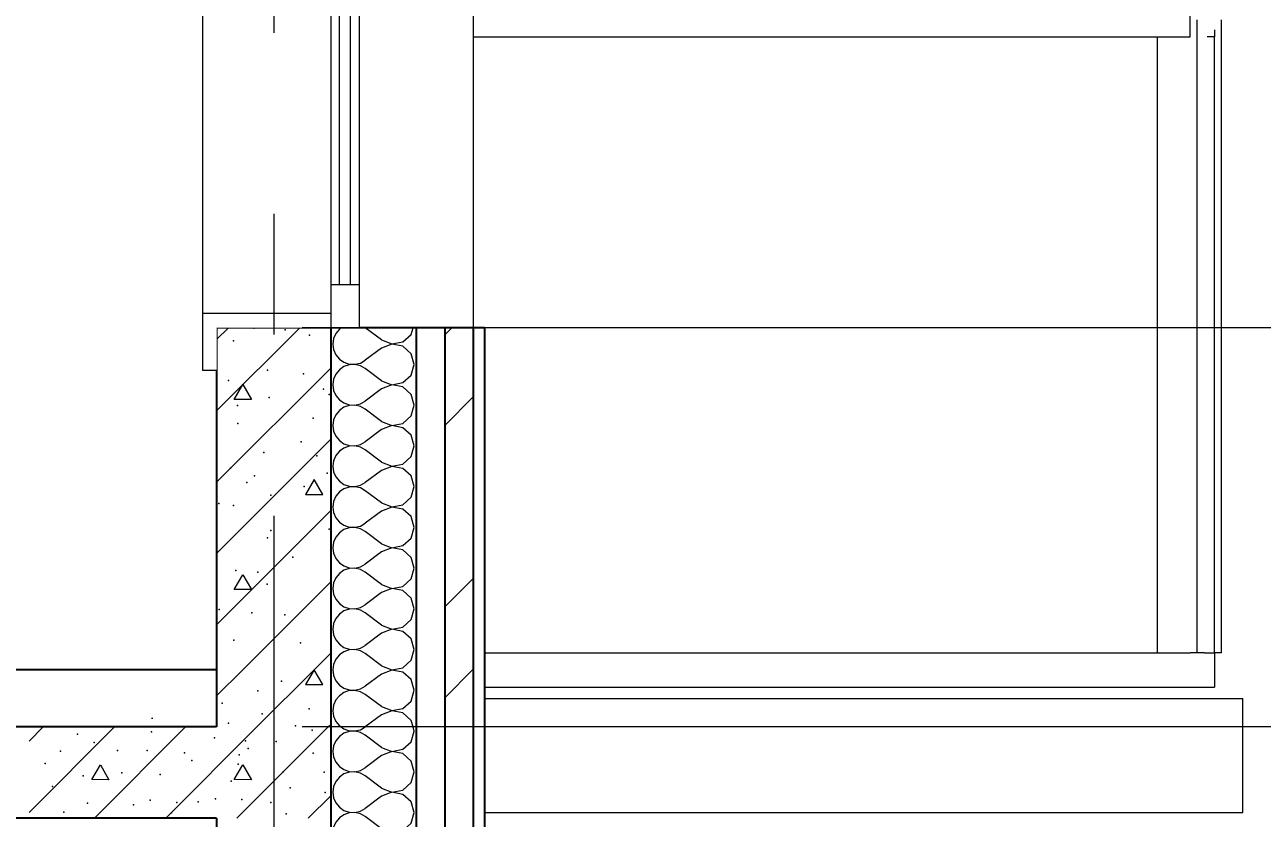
# Model space of a CAD drawing. Header units: millimetres. Extents: x 18162 to 7085488, y 72188 to 247925.
# Drawn here: x 4273676 to 4275847, y 125493 to 126884 of the extents above; entities that cross this region are included whole.
import ezdxf
from ezdxf.enums import TextEntityAlignment as Align

# ---------------------------------------------------------------- set-up
doc = ezdxf.new("R2010")
doc.units = ezdxf.units.MM
doc.header["$MEASUREMENT"] = 0
doc.linetypes.add('Double Dashed', pattern=[1093.611073, 529.166651, -211.666656, 141.111112, -211.666656])
doc.linetypes.add('Wipeout_Contour', pattern=[1000, 0, -1000])
for name, color, linetype in [('Archicad Windows', 7, 'Continuous'), ('Finish - Wall', 7, 'Continuous'), ('Structural - Bearing', 7, 'Continuous'), ('Structural - Grid', 7, 'Continuous')]:
    doc.layers.add(name, color=color, linetype=linetype)
doc.styles.add('GENERATED_STYLE_3', font='', dxfattribs={"width": 0.8})
doc.styles.get('GENERATED_STYLE_3').set_extended_font_data('ISOCPEUR MON')
doc.dimstyles.new('GENERATED_STYLE__12', dxfattribs={"dimtxt": 330.000007, "dimasz": 171, "dimexe": 0.18, "dimexo": 150, "dimgap": 0, "dimtad": 1, "dimdec": 0, "dimzin": 0, "dimdsep": 46, "dimtxsty": 'GENERATED_STYLE_3', "dimblk": 'ARROWHEAD_2', "dimblk1": 'ARROWHEAD_2', "dimblk2": 'ARROWHEAD_2', "dimcen": 0.09, "dimclrd": 13, "dimclre": 13, "dimclrt": 13, "dimadec": 0, "dimazin": 0, "dimtfac": 1, "dimtdec": 4, "dimtmove": 0, "dimatfit": 3, "dimfxl": 1, "dimtolj": 1, "dimtzin": 0, "dimarcsym": 0})
pattern_1 = [(45, (4294986.58, 104752.7), (-238.6485, 238.6485), []), (45, (4294907.03, 104832.26), (-238.6485, 238.6485), [])]

# ---------------------------------------------------------------- blocks, each defined once
blk = doc.blocks.new('*X1309', base_point=(4294986.6, 104752.7))
at = {"layer": 'Structural - Bearing', "color": 7, "linetype": 'Continuous', "lineweight": 9}
for p, q in [((4274228.3, 125636.2), (4274222, 125628.6)), ((4274236.4, 125641.8), (4274228.3, 125636.2)), ((4274231.5, 125652.7), (4274236.4, 125649.3)), ((4274236.4, 125649.3), (4274245.7, 125646.2)), ((4274245.7, 125644.9), (4274236.4, 125641.8)), ((4274245.7, 125646.2), (4274255.6, 125645.7)), ((4274255.6, 125645.4), (4274245.7, 125644.9)), ((4274255.6, 125645.7), (4274265.2, 125647.9)), ((4274265.2, 125643.2), (4274255.6, 125645.4)), ((4274265.2, 125647.9), (4274273.8, 125652.7)), ((4274273.8, 125638.4), (4274265.2, 125643.2)), ((4274302.4, 125617), (4274273.8, 125638.4)), ((4274354.2, 125626.8), (4274359.5, 125645.6)), ((4274359.5, 125645.6), (4274357.5, 125652.7)), ((4274218, 125619.6), (4274216.7, 125609.8)), ((4274222, 125628.6), (4274218, 125619.6)), ((4274302.4, 125617), (4274320.6, 125610)), ((4274320.6, 125610), (4274339.8, 125613.6)), ((4274339.8, 125613.6), (4274354.2, 125626.8)), ((4274216.7, 125609.8), (4274218, 125600.1)), ((4274218, 125600.1), (4274222, 125591.1)), ((4274222, 125591.1), (4274228.3, 125583.5)), ((4274302.4, 125602.7), (4274273.8, 125581.3)), ((4274320.6, 125609.7), (4274302.4, 125602.7)), ((4274339.8, 125606.1), (4274320.6, 125609.7)), ((4274354.2, 125592.9), (4274339.8, 125606.1)), ((4274359.5, 125574.1), (4274354.2, 125592.9)), ((4274228.3, 125583.5), (4274236.4, 125577.9)), ((4274236.4, 125570.4), (4274228.3, 125564.8)), ((4274236.4, 125577.9), (4274245.7, 125574.8)), ((4274245.7, 125573.5), (4274236.4, 125570.4)), ((4274245.7, 125574.8), (4274255.6, 125574.3)), ((4274255.6, 125574), (4274245.7, 125573.5)), ((4274255.6, 125574.3), (4274265.2, 125576.5)), ((4274265.2, 125571.8), (4274255.6, 125574)), ((4274265.2, 125576.5), (4274273.8, 125581.3)), ((4274273.8, 125567), (4274265.2, 125571.8)), ((4274302.4, 125545.6), (4274273.8, 125567)), ((4274354.2, 125555.4), (4274359.5, 125574.1)), ((4274218, 125548.2), (4274216.7, 125538.4)), ((4274222, 125557.2), (4274218, 125548.2)), ((4274228.3, 125564.8), (4274222, 125557.2)), ((4274302.4, 125545.6), (4274320.6, 125538.6)), ((4274339.8, 125542.2), (4274354.2, 125555.4)), ((4274216.7, 125538.4), (4274218, 125528.7)), ((4274218, 125528.7), (4274222, 125519.6)), ((4274302.4, 125531.3), (4274273.8, 125509.8)), ((4274320.6, 125538.3), (4274302.4, 125531.3)), ((4274320.6, 125538.6), (4274339.8, 125542.2)), ((4274339.8, 125534.6), (4274320.6, 125538.3)), ((4274354.2, 125521.5), (4274339.8, 125534.6)), ((4274222, 125519.6), (4274228.3, 125512.1)), ((4274228.3, 125512.1), (4274236.4, 125506.5)), ((4274236.4, 125506.5), (4274245.7, 125503.3)), ((4274245.7, 125502.1), (4274236.4, 125498.9)), ((4274245.7, 125503.3), (4274255.6, 125502.8)), ((4274255.6, 125502.6), (4274245.7, 125502.1)), ((4274255.6, 125502.8), (4274265.2, 125505.1)), ((4274265.2, 125500.3), (4274255.6, 125502.6)), ((4274265.2, 125505.1), (4274273.8, 125509.8)), ((4274359.5, 125502.7), (4274354.2, 125521.5)), ((4274354.2, 125483.9), (4274359.5, 125502.7)), ((4274222, 125485.8), (4274218, 125476.8)), ((4274228.3, 125493.4), (4274222, 125485.8)), ((4274236.4, 125498.9), (4274228.3, 125493.4)), ((4274273.8, 125495.6), (4274265.2, 125500.3)), ((4274302.4, 125474.1), (4274273.8, 125495.6)), ((4274339.8, 125470.8), (4274354.2, 125483.9)), ((4274218, 125476.8), (4274216.7, 125467)), ((4274216.7, 125467), (4274218, 125457.2)), ((4274302.4, 125459.8), (4274273.8, 125438.4)), ((4274302.4, 125474.1), (4274320.6, 125467.1)), ((4274320.6, 125466.8), (4274302.4, 125459.8)), ((4274320.6, 125467.1), (4274339.8, 125470.8)), ((4274339.8, 125463.2), (4274320.6, 125466.8)), ((4274354.2, 125450.1), (4274339.8, 125463.2)), ((4274218, 125457.2), (4274222, 125448.2)), ((4274222, 125448.2), (4274228.3, 125440.6)), ((4274228.3, 125440.6), (4274236.4, 125435)), ((4274265.2, 125433.7), (4274273.8, 125438.4)), ((4274359.5, 125431.3), (4274354.2, 125450.1)), ((4274228.3, 125421.9), (4274222, 125414.3)), ((4274236.4, 125427.5), (4274228.3, 125421.9)), ((4274236.4, 125435), (4274245.7, 125431.9)), ((4274245.7, 125430.7), (4274236.4, 125427.5)), ((4274245.7, 125431.9), (4274255.6, 125431.4)), ((4274255.6, 125431.1), (4274245.7, 125430.7)), ((4274255.6, 125431.4), (4274265.2, 125433.7)), ((4274265.2, 125428.9), (4274255.6, 125431.1)), ((4274273.8, 125424.1), (4274265.2, 125428.9)), ((4274302.4, 125402.7), (4274273.8, 125424.1)), ((4274354.2, 125412.5), (4274359.5, 125431.3)), ((4274218, 125405.3), (4274216.7, 125395.6)), ((4274216.7, 125395.6), (4274218, 125385.8)), ((4274222, 125414.3), (4274218, 125405.3)), ((4274302.4, 125402.7), (4274320.6, 125395.7)), ((4274320.6, 125395.4), (4274302.4, 125388.4)), ((4274320.6, 125395.7), (4274339.8, 125399.3)), ((4274339.8, 125391.8), (4274320.6, 125395.4)), ((4274339.8, 125399.3), (4274354.2, 125412.5)), ((4274218, 125385.8), (4274222, 125376.8)), ((4274222, 125376.8), (4274228.3, 125369.2)), ((4274302.4, 125388.4), (4274273.8, 125367)), ((4274354.2, 125378.6), (4274339.8, 125391.8)), ((4274359.5, 125359.8), (4274354.2, 125378.6)), ((4274228.3, 125350.5), (4274222, 125342.9)), ((4274228.3, 125369.2), (4274236.4, 125363.6)), ((4274236.4, 125356.1), (4274228.3, 125350.5)), ((4274236.4, 125363.6), (4274245.7, 125360.5)), ((4274245.7, 125359.2), (4274236.4, 125356.1)), ((4274245.7, 125360.5), (4274255.6, 125360)), ((4274255.6, 125359.7), (4274245.7, 125359.2)), ((4274255.6, 125360), (4274265.2, 125362.2)), ((4274265.2, 125357.5), (4274255.6, 125359.7)), ((4274265.2, 125362.2), (4274273.8, 125367)), ((4274273.8, 125352.7), (4274265.2, 125357.5)), ((4274302.4, 125331.3), (4274273.8, 125352.7)), ((4274354.2, 125341.1), (4274359.5, 125359.8)), ((4274218, 125333.9), (4274216.7, 125324.1)), ((4274222, 125342.9), (4274218, 125333.9)), ((4274302.4, 125331.3), (4274320.6, 125324.3)), ((4274339.8, 125327.9), (4274354.2, 125341.1)), ((4274216.7, 125324.1), (4274218, 125314.4)), ((4274218, 125314.4), (4274222, 125305.4)), ((4274302.4, 125317), (4274273.8, 125295.6)), ((4274320.6, 125324), (4274302.4, 125317)), ((4274320.6, 125324.3), (4274339.8, 125327.9)), ((4274339.8, 125320.4), (4274320.6, 125324)), ((4274354.2, 125307.2), (4274339.8, 125320.4)), ((4274359.5, 125288.4), (4274354.2, 125307.2)), ((4274222, 125305.4), (4274228.3, 125297.8)), ((4274228.3, 125297.8), (4274236.4, 125292.2)), ((4274236.4, 125284.6), (4274228.3, 125279.1)), ((4274236.4, 125292.2), (4274245.7, 125289)), ((4274245.7, 125287.8), (4274236.4, 125284.6)), ((4274245.7, 125289), (4274255.6, 125288.6)), ((4274255.6, 125288.3), (4274245.7, 125287.8)), ((4274255.6, 125288.6), (4274265.2, 125290.8)), ((4274265.2, 125286), (4274255.6, 125288.3)), ((4274265.2, 125290.8), (4274273.8, 125295.6)), ((4274273.8, 125281.3), (4274265.2, 125286)), ((4274354.2, 125269.6), (4274359.5, 125288.4)), ((4274222, 125271.5), (4274218, 125262.5)), ((4274228.3, 125279.1), (4274222, 125271.5)), ((4274302.4, 125259.8), (4274273.8, 125281.3)), ((4274339.8, 125256.5), (4274354.2, 125269.6)), ((4274218, 125262.5), (4274216.7, 125252.7)), ((4274216.7, 125252.7), (4274218, 125242.9)), ((4274218, 125242.9), (4274222, 125233.9)), ((4274302.4, 125245.6), (4274273.8, 125224.1)), ((4274302.4, 125259.8), (4274320.6, 125252.8)), ((4274320.6, 125252.6), (4274302.4, 125245.6)), ((4274320.6, 125252.8), (4274339.8, 125256.5)), ((4274339.8, 125248.9), (4274320.6, 125252.6)), ((4274354.2, 125235.8), (4274339.8, 125248.9)), ((4274222, 125233.9), (4274228.3, 125226.3)), ((4274228.3, 125226.3), (4274236.4, 125220.8)), ((4274236.4, 125220.8), (4274245.7, 125217.6)), ((4274265.2, 125219.4), (4274273.8, 125224.1)), ((4274359.5, 125217), (4274354.2, 125235.8)), ((4274222, 125200.1), (4274218, 125191)), ((4274228.3, 125207.6), (4274222, 125200.1)), ((4274236.4, 125213.2), (4274228.3, 125207.6)), ((4274245.7, 125216.4), (4274236.4, 125213.2)), ((4274245.7, 125217.6), (4274255.6, 125217.1)), ((4274255.6, 125216.8), (4274245.7, 125216.4)), ((4274255.6, 125217.1), (4274265.2, 125219.4)), ((4274265.2, 125214.6), (4274255.6, 125216.8)), ((4274273.8, 125209.8), (4274265.2, 125214.6)), ((4274302.4, 125188.4), (4274273.8, 125209.8)), ((4274339.8, 125185), (4274354.2, 125198.2)), ((4274354.2, 125198.2), (4274359.5, 125217)), ((4274218, 125191), (4274216.7, 125181.3)), ((4274216.7, 125181.3), (4274218, 125171.5)), ((4274302.4, 125188.4), (4274320.6, 125181.4)), ((4274320.6, 125181.1), (4274302.4, 125174.1)), ((4274320.6, 125181.4), (4274339.8, 125185)), ((4274339.8, 125177.5), (4274320.6, 125181.1)), ((4274354.2, 125164.3), (4274339.8, 125177.5)), ((4274218, 125171.5), (4274222, 125162.5)), ((4274222, 125162.5), (4274228.3, 125154.9)), ((4274228.3, 125154.9), (4274236.4, 125149.3)), ((4274302.4, 125174.1), (4274273.8, 125152.7)), ((4274359.5, 125145.6), (4274354.2, 125164.3)), ((4274228.3, 125136.2), (4274222, 125128.6)), ((4274236.4, 125141.8), (4274228.3, 125136.2)), ((4274236.4, 125149.3), (4274245.7, 125146.2)), ((4274245.7, 125144.9), (4274236.4, 125141.8)), ((4274245.7, 125146.2), (4274255.6, 125145.7)), ((4274255.6, 125145.4), (4274245.7, 125144.9)), ((4274255.6, 125145.7), (4274265.2, 125147.9)), ((4274265.2, 125143.2), (4274255.6, 125145.4)), ((4274265.2, 125147.9), (4274273.8, 125152.7)), ((4274273.8, 125138.4), (4274265.2, 125143.2)), ((4274302.4, 125117), (4274273.8, 125138.4)), ((4274354.2, 125126.8), (4274359.5, 125145.6)), ((4274218, 125119.6), (4274216.7, 125109.8)), ((4274222, 125128.6), (4274218, 125119.6)), ((4274302.4, 125117), (4274320.6, 125110)), ((4274320.6, 125110), (4274339.8, 125113.6)), ((4274339.8, 125113.6), (4274354.2, 125126.8)), ((4274216.7, 125109.8), (4274218, 125100.1)), ((4274218, 125100.1), (4274222, 125091.1)), ((4274222, 125091.1), (4274228.3, 125083.5)), ((4274302.4, 125102.7), (4274273.8, 125081.3)), ((4274320.6, 125109.7), (4274302.4, 125102.7)), ((4274339.8, 125106.1), (4274320.6, 125109.7)), ((4274354.2, 125092.9), (4274339.8, 125106.1)), ((4274359.5, 125074.1), (4274354.2, 125092.9)), ((4274228.3, 125083.5), (4274236.4, 125077.9)), ((4274236.4, 125070.4), (4274228.3, 125064.8)), ((4274236.4, 125077.9), (4274245.7, 125074.8)), ((4274245.7, 125073.5), (4274236.4, 125070.4)), ((4274245.7, 125074.8), (4274255.6, 125074.3)), ((4274255.6, 125074), (4274245.7, 125073.5)), ((4274255.6, 125074.3), (4274265.2, 125076.5)), ((4274265.2, 125071.8), (4274255.6, 125074)), ((4274265.2, 125076.5), (4274273.8, 125081.3)), ((4274273.8, 125067), (4274265.2, 125071.8)), ((4274354.2, 125055.4), (4274359.5, 125074.1)), ((4274222, 125057.2), (4274220, 125052.7)), ((4274228.3, 125064.8), (4274222, 125057.2)), ((4274292.9, 125052.7), (4274273.8, 125067)), ((4274351.3, 125052.7), (4274354.2, 125055.4))]:
    blk.add_line(p, q, dxfattribs=at)
blk = doc.blocks.new('*X1323', base_point=(4294986.6, 104752.7))
at = {"layer": 'Structural - Bearing', "color": 7, "linetype": 'Continuous', "lineweight": 9}
for p, q in [((4274228.3, 126350.5), (4274222, 126342.9)), ((4274231.5, 126352.7), (4274228.3, 126350.5)), ((4274302.4, 126331.3), (4274273.8, 126352.7)), ((4274354.2, 126341.1), (4274357.5, 126352.7)), ((4274218, 126333.9), (4274216.7, 126324.1)), ((4274222, 126342.9), (4274218, 126333.9)), ((4274302.4, 126331.3), (4274320.6, 126324.3)), ((4274320.6, 126324.3), (4274339.8, 126327.9)), ((4274339.8, 126327.9), (4274354.2, 126341.1)), ((4274216.7, 126324.1), (4274218, 126314.4)), ((4274218, 126314.4), (4274222, 126305.4)), ((4274222, 126305.4), (4274228.3, 126297.8)), ((4274302.4, 126317), (4274273.8, 126295.6)), ((4274320.6, 126324), (4274302.4, 126317)), ((4274339.8, 126320.4), (4274320.6, 126324)), ((4274354.2, 126307.2), (4274339.8, 126320.4)), ((4274359.5, 126288.4), (4274354.2, 126307.2)), ((4274228.3, 126297.8), (4274236.4, 126292.2)), ((4274236.4, 126284.6), (4274228.3, 126279.1)), ((4274236.4, 126292.2), (4274245.7, 126289)), ((4274245.7, 126287.8), (4274236.4, 126284.6)), ((4274245.7, 126289), (4274255.6, 126288.6)), ((4274255.6, 126288.3), (4274245.7, 126287.8)), ((4274255.6, 126288.6), (4274265.2, 126290.8)), ((4274265.2, 126286), (4274255.6, 126288.3)), ((4274265.2, 126290.8), (4274273.8, 126295.6)), ((4274273.8, 126281.3), (4274265.2, 126286)), ((4274354.2, 126269.6), (4274359.5, 126288.4)), ((4274218, 126262.5), (4274216.7, 126252.7)), ((4274222, 126271.5), (4274218, 126262.5)), ((4274228.3, 126279.1), (4274222, 126271.5)), ((4274302.4, 126259.8), (4274273.8, 126281.3)), ((4274339.8, 126256.5), (4274354.2, 126269.6)), ((4274216.7, 126252.7), (4274218, 126242.9)), ((4274218, 126242.9), (4274222, 126233.9)), ((4274302.4, 126245.6), (4274273.8, 126224.1)), ((4274302.4, 126259.8), (4274320.6, 126252.8)), ((4274320.6, 126252.6), (4274302.4, 126245.6)), ((4274320.6, 126252.8), (4274339.8, 126256.5)), ((4274339.8, 126248.9), (4274320.6, 126252.6)), ((4274354.2, 126235.8), (4274339.8, 126248.9)), ((4274222, 126233.9), (4274228.3, 126226.3)), ((4274228.3, 126226.3), (4274236.4, 126220.8)), ((4274236.4, 126220.8), (4274245.7, 126217.6)), ((4274255.6, 126217.1), (4274265.2, 126219.4)), ((4274265.2, 126219.4), (4274273.8, 126224.1)), ((4274359.5, 126217), (4274354.2, 126235.8)), ((4274222, 126200.1), (4274218, 126191)), ((4274228.3, 126207.6), (4274222, 126200.1)), ((4274236.4, 126213.2), (4274228.3, 126207.6)), ((4274245.7, 126216.4), (4274236.4, 126213.2)), ((4274245.7, 126217.6), (4274255.6, 126217.1)), ((4274255.6, 126216.8), (4274245.7, 126216.4)), ((4274265.2, 126214.6), (4274255.6, 126216.8)), ((4274273.8, 126209.8), (4274265.2, 126214.6)), ((4274302.4, 126188.4), (4274273.8, 126209.8)), ((4274339.8, 126185), (4274354.2, 126198.2)), ((4274354.2, 126198.2), (4274359.5, 126217)), ((4274218, 126191), (4274216.7, 126181.3)), ((4274216.7, 126181.3), (4274218, 126171.5)), ((4274302.4, 126188.4), (4274320.6, 126181.4)), ((4274320.6, 126181.1), (4274302.4, 126174.1)), ((4274320.6, 126181.4), (4274339.8, 126185)), ((4274339.8, 126177.5), (4274320.6, 126181.1)), ((4274354.2, 126164.3), (4274339.8, 126177.5)), ((4274218, 126171.5), (4274222, 126162.5)), ((4274222, 126162.5), (4274228.3, 126154.9)), ((4274228.3, 126154.9), (4274236.4, 126149.3)), ((4274302.4, 126174.1), (4274273.8, 126152.7)), ((4274359.5, 126145.6), (4274354.2, 126164.3)), ((4274228.3, 126136.2), (4274222, 126128.6)), ((4274236.4, 126141.8), (4274228.3, 126136.2)), ((4274236.4, 126149.3), (4274245.7, 126146.2)), ((4274245.7, 126144.9), (4274236.4, 126141.8)), ((4274245.7, 126146.2), (4274255.6, 126145.7)), ((4274255.6, 126145.4), (4274245.7, 126144.9)), ((4274255.6, 126145.7), (4274265.2, 126147.9)), ((4274265.2, 126143.2), (4274255.6, 126145.4)), ((4274265.2, 126147.9), (4274273.8, 126152.7)), ((4274273.8, 126138.4), (4274265.2, 126143.2)), ((4274302.4, 126117), (4274273.8, 126138.4)), ((4274354.2, 126126.8), (4274359.5, 126145.6)), ((4274218, 126119.6), (4274216.7, 126109.8)), ((4274216.7, 126109.8), (4274218, 126100.1)), ((4274222, 126128.6), (4274218, 126119.6)), ((4274302.4, 126117), (4274320.6, 126110)), ((4274320.6, 126109.7), (4274302.4, 126102.7)), ((4274320.6, 126110), (4274339.8, 126113.6)), ((4274339.8, 126106.1), (4274320.6, 126109.7)), ((4274339.8, 126113.6), (4274354.2, 126126.8)), ((4274218, 126100.1), (4274222, 126091.1)), ((4274222, 126091.1), (4274228.3, 126083.5)), ((4274302.4, 126102.7), (4274273.8, 126081.3)), ((4274354.2, 126092.9), (4274339.8, 126106.1)), ((4274359.5, 126074.1), (4274354.2, 126092.9)), ((4274228.3, 126083.5), (4274236.4, 126077.9)), ((4274236.4, 126070.4), (4274228.3, 126064.8)), ((4274236.4, 126077.9), (4274245.7, 126074.8)), ((4274245.7, 126073.5), (4274236.4, 126070.4)), ((4274245.7, 126074.8), (4274255.6, 126074.3)), ((4274255.6, 126074), (4274245.7, 126073.5)), ((4274255.6, 126074.3), (4274265.2, 126076.5)), ((4274265.2, 126071.8), (4274255.6, 126074)), ((4274265.2, 126076.5), (4274273.8, 126081.3)), ((4274273.8, 126067), (4274265.2, 126071.8)), ((4274302.4, 126045.6), (4274273.8, 126067)), ((4274354.2, 126055.4), (4274359.5, 126074.1)), ((4274218, 126048.2), (4274216.7, 126038.4)), ((4274222, 126057.2), (4274218, 126048.2)), ((4274228.3, 126064.8), (4274222, 126057.2)), ((4274302.4, 126045.6), (4274320.6, 126038.6)), ((4274339.8, 126042.2), (4274354.2, 126055.4)), ((4274216.7, 126038.4), (4274218, 126028.7)), ((4274218, 126028.7), (4274222, 126019.6)), ((4274302.4, 126031.3), (4274273.8, 126009.8)), ((4274320.6, 126038.3), (4274302.4, 126031.3)), ((4274320.6, 126038.6), (4274339.8, 126042.2)), ((4274339.8, 126034.6), (4274320.6, 126038.3)), ((4274354.2, 126021.5), (4274339.8, 126034.6)), ((4274222, 126019.6), (4274228.3, 126012.1)), ((4274228.3, 126012.1), (4274236.4, 126006.5)), ((4274236.4, 126006.5), (4274245.7, 126003.3)), ((4274245.7, 126002.1), (4274236.4, 125998.9)), ((4274245.7, 126003.3), (4274255.6, 126002.8)), ((4274255.6, 126002.6), (4274245.7, 126002.1)), ((4274255.6, 126002.8), (4274265.2, 126005.1)), ((4274265.2, 126000.3), (4274255.6, 126002.6)), ((4274265.2, 126005.1), (4274273.8, 126009.8)), ((4274359.5, 126002.7), (4274354.2, 126021.5)), ((4274354.2, 125983.9), (4274359.5, 126002.7)), ((4274222, 125985.8), (4274218, 125976.8)), ((4274228.3, 125993.4), (4274222, 125985.8)), ((4274236.4, 125998.9), (4274228.3, 125993.4)), ((4274273.8, 125995.6), (4274265.2, 126000.3)), ((4274302.4, 125974.1), (4274273.8, 125995.6)), ((4274339.8, 125970.8), (4274354.2, 125983.9)), ((4274218, 125976.8), (4274216.7, 125967)), ((4274216.7, 125967), (4274218, 125957.2)), ((4274302.4, 125959.8), (4274273.8, 125938.4)), ((4274302.4, 125974.1), (4274320.6, 125967.1)), ((4274320.6, 125966.8), (4274302.4, 125959.8)), ((4274320.6, 125967.1), (4274339.8, 125970.8)), ((4274339.8, 125963.2), (4274320.6, 125966.8)), ((4274354.2, 125950.1), (4274339.8, 125963.2)), ((4274218, 125957.2), (4274222, 125948.2)), ((4274222, 125948.2), (4274228.3, 125940.6)), ((4274228.3, 125940.6), (4274236.4, 125935)), ((4274265.2, 125933.7), (4274273.8, 125938.4)), ((4274359.5, 125931.3), (4274354.2, 125950.1)), ((4274222, 125914.3), (4274218, 125905.3)), ((4274228.3, 125921.9), (4274222, 125914.3)), ((4274236.4, 125927.5), (4274228.3, 125921.9)), ((4274236.4, 125935), (4274245.7, 125931.9)), ((4274245.7, 125930.7), (4274236.4, 125927.5)), ((4274245.7, 125931.9), (4274255.6, 125931.4)), ((4274255.6, 125931.1), (4274245.7, 125930.7)), ((4274255.6, 125931.4), (4274265.2, 125933.7)), ((4274265.2, 125928.9), (4274255.6, 125931.1)), ((4274273.8, 125924.1), (4274265.2, 125928.9)), ((4274302.4, 125902.7), (4274273.8, 125924.1)), ((4274354.2, 125912.5), (4274359.5, 125931.3)), ((4274218, 125905.3), (4274216.7, 125895.6)), ((4274216.7, 125895.6), (4274218, 125885.8)), ((4274302.4, 125902.7), (4274320.6, 125895.7)), ((4274320.6, 125895.4), (4274302.4, 125888.4)), ((4274320.6, 125895.7), (4274339.8, 125899.3)), ((4274339.8, 125891.8), (4274320.6, 125895.4)), ((4274339.8, 125899.3), (4274354.2, 125912.5)), ((4274218, 125885.8), (4274222, 125876.8)), ((4274222, 125876.8), (4274228.3, 125869.2)), ((4274302.4, 125888.4), (4274273.8, 125867)), ((4274354.2, 125878.6), (4274339.8, 125891.8)), ((4274359.5, 125859.8), (4274354.2, 125878.6)), ((4274228.3, 125850.5), (4274222, 125842.9)), ((4274228.3, 125869.2), (4274236.4, 125863.6)), ((4274236.4, 125856.1), (4274228.3, 125850.5)), ((4274236.4, 125863.6), (4274245.7, 125860.5)), ((4274245.7, 125859.2), (4274236.4, 125856.1)), ((4274245.7, 125860.5), (4274255.6, 125860)), ((4274255.6, 125859.7), (4274245.7, 125859.2)), ((4274255.6, 125860), (4274265.2, 125862.2)), ((4274265.2, 125857.5), (4274255.6, 125859.7)), ((4274265.2, 125862.2), (4274273.8, 125867)), ((4274273.8, 125852.7), (4274265.2, 125857.5)), ((4274302.4, 125831.3), (4274273.8, 125852.7)), ((4274354.2, 125841.1), (4274359.5, 125859.8)), ((4274218, 125833.9), (4274216.7, 125824.1)), ((4274222, 125842.9), (4274218, 125833.9)), ((4274302.4, 125831.3), (4274320.6, 125824.3)), ((4274320.6, 125824.3), (4274339.8, 125827.9)), ((4274339.8, 125827.9), (4274354.2, 125841.1)), ((4274216.7, 125824.1), (4274218, 125814.4)), ((4274218, 125814.4), (4274222, 125805.4)), ((4274302.4, 125817), (4274273.8, 125795.6)), ((4274320.6, 125824), (4274302.4, 125817)), ((4274339.8, 125820.4), (4274320.6, 125824)), ((4274354.2, 125807.2), (4274339.8, 125820.4)), ((4274359.5, 125788.4), (4274354.2, 125807.2)), ((4274222, 125805.4), (4274228.3, 125797.8)), ((4274228.3, 125797.8), (4274236.4, 125792.2)), ((4274236.4, 125784.6), (4274228.3, 125779.1)), ((4274236.4, 125792.2), (4274245.7, 125789)), ((4274245.7, 125787.8), (4274236.4, 125784.6)), ((4274245.7, 125789), (4274255.6, 125788.6)), ((4274255.6, 125788.3), (4274245.7, 125787.8)), ((4274255.6, 125788.6), (4274265.2, 125790.8)), ((4274265.2, 125786), (4274255.6, 125788.3)), ((4274265.2, 125790.8), (4274273.8, 125795.6)), ((4274273.8, 125781.3), (4274265.2, 125786)), ((4274354.2, 125769.6), (4274359.5, 125788.4)), ((4274218, 125762.5), (4274216.7, 125752.7)), ((4274222, 125771.5), (4274218, 125762.5)), ((4274228.3, 125779.1), (4274222, 125771.5)), ((4274302.4, 125759.8), (4274273.8, 125781.3)), ((4274339.8, 125756.5), (4274354.2, 125769.6)), ((4274216.7, 125752.7), (4274218, 125742.9)), ((4274218, 125742.9), (4274222, 125733.9)), ((4274302.4, 125745.6), (4274273.8, 125724.1)), ((4274302.4, 125759.8), (4274320.6, 125752.8)), ((4274320.6, 125752.6), (4274302.4, 125745.6)), ((4274320.6, 125752.8), (4274339.8, 125756.5)), ((4274339.8, 125748.9), (4274320.6, 125752.6)), ((4274354.2, 125735.8), (4274339.8, 125748.9)), ((4274222, 125733.9), (4274228.3, 125726.3)), ((4274228.3, 125726.3), (4274236.4, 125720.8)), ((4274236.4, 125720.8), (4274245.7, 125717.6)), ((4274255.6, 125717.1), (4274265.2, 125719.4)), ((4274265.2, 125719.4), (4274273.8, 125724.1)), ((4274359.5, 125717), (4274354.2, 125735.8)), ((4274222, 125700.1), (4274218, 125691)), ((4274228.3, 125707.6), (4274222, 125700.1)), ((4274236.4, 125713.2), (4274228.3, 125707.6)), ((4274245.7, 125716.4), (4274236.4, 125713.2)), ((4274245.7, 125717.6), (4274255.6, 125717.1)), ((4274255.6, 125716.8), (4274245.7, 125716.4)), ((4274265.2, 125714.6), (4274255.6, 125716.8)), ((4274273.8, 125709.8), (4274265.2, 125714.6)), ((4274302.4, 125688.4), (4274273.8, 125709.8)), ((4274339.8, 125685), (4274354.2, 125698.2)), ((4274354.2, 125698.2), (4274359.5, 125717)), ((4274218, 125691), (4274216.7, 125681.3)), ((4274216.7, 125681.3), (4274218, 125671.5)), ((4274302.4, 125688.4), (4274320.6, 125681.4)), ((4274320.6, 125681.1), (4274302.4, 125674.1)), ((4274320.6, 125681.4), (4274339.8, 125685)), ((4274339.8, 125677.5), (4274320.6, 125681.1)), ((4274354.2, 125664.3), (4274339.8, 125677.5)), ((4274218, 125671.5), (4274222, 125662.5)), ((4274222, 125662.5), (4274228.3, 125654.9)), ((4274228.3, 125654.9), (4274231.5, 125652.7)), ((4274302.4, 125674.1), (4274273.8, 125652.7)), ((4274357.5, 125652.7), (4274354.2, 125664.3))]:
    blk.add_line(p, q, dxfattribs=at)
blk = doc.blocks.new('*X1324', base_point=(4294986.6, 104752.7))
at = {"layer": 'Structural - Bearing', "color": 7, "linetype": 'Continuous', "lineweight": 9}
for p, q in [((4274013.1, 126207.1), (4274158.7, 126352.7)), ((4274013.1, 126332.1), (4274033.7, 126352.7)), ((4274013.1, 126082.1), (4274213.1, 126282.1)), ((4274043.9, 126227.1), (4274059.1, 126253.1)), ((4274059.1, 126253.1), (4274074, 126227)), ((4274074, 126227), (4274043.9, 126227.1)), ((4274013.1, 125957.1), (4274213.1, 126157.1)), ((4274184.1, 126086.4), (4274169.1, 126060.4)), ((4274199.2, 126060.4), (4274184.1, 126086.4)), ((4274169.1, 126060.4), (4274199.2, 126060.4)), ((4274013.1, 125832.1), (4274213.1, 126032.1)), ((4274043.9, 125893.7), (4274059.1, 125919.7)), ((4274059.1, 125919.7), (4274074, 125893.7)), ((4274074, 125893.7), (4274043.9, 125893.7)), ((4274059.1, 125753), (4274213.1, 125907.1)), ((4274184.1, 125753), (4274213.1, 125782.1)), ((4274013.1, 125707.1), (4274059.1, 125753)), ((4274083.7, 125652.7), (4274184.1, 125753)), ((4274184.1, 125753), (4274169.1, 125727)), ((4274199.2, 125727), (4274184.1, 125753)), ((4274169.1, 125727), (4274199.2, 125727)), ((4274208.7, 125652.7), (4274213.1, 125657.1))]:
    blk.add_line(p, q, dxfattribs=at)
for p in [(4274079, 126352), (4274133, 126348.9), (4274042.9, 126329.8), (4274175.8, 126339.5), (4274013.5, 126288.9), (4274102, 126278.5), (4274165.4, 126271.9), (4274034, 126260.3), (4274200.7, 126245.3), (4274105.2, 126230.5), (4274210.5, 126235.9), (4274049.5, 126216.6), (4274013.5, 126180.5), (4274050, 126184.8), (4274182.5, 126194.4), (4274095.9, 126134.1), (4274161.6, 126152.6), (4274188.7, 126127.9), (4274037.2, 126106.3), (4274079.7, 126092.8), (4274207.2, 126098), (4274066.2, 126081.3), (4274166.3, 126074.6), (4274017.1, 126044.4), (4274108.3, 126059.1), (4274042.5, 126041), (4274102.1, 125984.2), (4274108.3, 125997.3), (4274210.3, 125999.6), (4274147, 125950.2), (4274046.8, 125927.2), (4274085.1, 125923.9), (4274101.9, 125903.3), (4274017.3, 125858.8), (4274074.8, 125853.1), (4274132.7, 125849.2), (4274043.4, 125804.9), (4274160, 125800.3), (4274126.8, 125732.9), (4274085.6, 125716.2), (4274022.5, 125694.3), (4274092.9, 125675.9), (4274175.1, 125684.6), (4274034, 125659.5), (4274151.4, 125654.7)]:
    blk.add_point(p, dxfattribs=at)
blk = doc.blocks.new('*X1334', base_point=(4294986.6, 104752.7))
at = {"layer": 'Structural - Bearing', "color": 7, "linetype": 'Continuous', "lineweight": 9}
for p, q in [((4273684.1, 125628), (4273708.7, 125652.7)), ((4273684.1, 125503), (4273833.7, 125652.7)), ((4273798.7, 125492.7), (4273958.7, 125652.7)), ((4273923.7, 125492.7), (4274083.7, 125652.7)), ((4274048.7, 125492.7), (4274208.7, 125652.7)), ((4273793.9, 125560.4), (4273809.1, 125586.4)), ((4273809.1, 125586.4), (4273824, 125560.3)), ((4274043.9, 125560.4), (4274059.1, 125586.4)), ((4274059.1, 125586.4), (4274074, 125560.3)), ((4273824, 125560.3), (4273793.9, 125560.4)), ((4274074, 125560.3), (4274043.9, 125560.4)), ((4274173.7, 125492.7), (4274213.1, 125532.1))]:
    blk.add_line(p, q, dxfattribs=at)
for p in [(4273768.8, 125640.2), (4273898.8, 125644.1), (4274009.6, 125633.8), (4274180.7, 125647.1), (4273798, 125625.7), (4273839.4, 125611.6), (4273891.2, 125611.2), (4274063.5, 125628.6), (4274068.6, 125615), (4274117.6, 125627), (4273712.1, 125588.7), (4273739.1, 125610.2), (4273956.8, 125607.3), (4273969.8, 125593.9), (4274052.7, 125603.9), (4274182.5, 125606.9), (4273779.1, 125566.8), (4273846.7, 125572.6), (4273914.3, 125569.4), (4274050.8, 125587.4), (4274130, 125573.9), (4274201.5, 125573.3), (4273725.1, 125548.2), (4274038.8, 125557.5), (4274142.2, 125546.2), (4273896.3, 125524.3), (4274010.9, 125526.9), (4274057.2, 125525.6), (4274203.2, 125538.1), (4273745.2, 125503.4), (4273786.6, 125518.9), (4273867.5, 125516.2), (4273933.7, 125501.9), (4273943, 125520.4), (4273980.8, 125521.4), (4274108.3, 125520.1), (4274134.9, 125500.6)]:
    blk.add_point(p, dxfattribs=at)
blk = doc.blocks.new('Standard grid marker[367]_3', base_point=(4274113.1, 164752.7))
at = {"layer": 'Structural - Grid', "color": 13, "linetype": 'Double Dashed', "lineweight": 13, "ltscale": 1.5}
blk.add_line((4274113.1, 163752.7), (4274113.1, 97752.7), dxfattribs=at)
at = {"layer": 'Structural - Grid', "color": 13, "lineweight": 13, "style": 'GENERATED_STYLE_3'}
blk.add_attdef('AC_MarkerText_1', text='', height=375, rotation=360, dxfattribs=at).set_placement((4274113.1, 96490.2), align=Align.TOP_CENTER)
blk = doc.blocks.new('*D1534', base_point=(4294986.6, 104752.7))
at = {"color": 12, "linetype": 'Continuous', "lineweight": 35}
for p, q in [((4277603.2, 126417.7), (4277828.2, 126287.8)), ((4277603.2, 125117.7), (4277828.2, 124987.8))]:
    blk.add_line(p, q, dxfattribs=at)
at = {"color": 13, "linetype": 'Continuous', "lineweight": 13}
for p, q in [((4277884.5, 126352.7), (4274163.1, 126352.7)), ((4277715.7, 125052.7), (4277715.7, 126352.7)), ((4277884.5, 125052.7), (4274163.1, 125052.7))]:
    blk.add_line(p, q, dxfattribs=at)
at = {"color": 13, "lineweight": 13, "insert": (4277811.4, 125314.1), "char_height": 330, "attachment_point": 7, "rotation": 90, "style": 'GENERATED_STYLE_3'}
blk.add_mtext('\\A1;{\\pql;\\fISOCPEUR MON|b0|i0|c0|p0;\\W0.800000;1,300}', dxfattribs=at)
blk = doc.blocks.new('ARROWHEAD_2')
at = {"color": 0, "linetype": 'Continuous', "lineweight": 0}
for p, q in [((-0.378, -0.655), (0.378, 0.655)), ((0, 0), (-1, 0))]:
    blk.add_line(p, q, dxfattribs=at)
blk = doc.blocks.new('*D1535', base_point=(4294986.6, 104752.7))
at = {"color": 12, "linetype": 'Continuous', "lineweight": 35}
for p, q in [((4277603.2, 128117.7), (4277828.2, 127987.8)), ((4277603.2, 126417.7), (4277828.2, 126287.8))]:
    blk.add_line(p, q, dxfattribs=at)
at = {"color": 13, "linetype": 'Continuous', "lineweight": 13}
for p, q in [((4277884.5, 128052.7), (4274163.1, 128052.7)), ((4277715.7, 126352.7), (4277715.7, 128052.7)), ((4277884.5, 126352.7), (4274163.1, 126352.7))]:
    blk.add_line(p, q, dxfattribs=at)
at = {"color": 13, "lineweight": 13, "insert": (4277811.4, 126814.1), "char_height": 330, "attachment_point": 7, "rotation": 90, "style": 'GENERATED_STYLE_3'}
blk.add_mtext('\\A1;{\\pql;\\fISOCPEUR MON|b0|i0|c0|p0;\\W0.800000;1,700}', dxfattribs=at)
blk = doc.blocks.new('*D1563', base_point=(4294986.6, 104752.7))
at = {"color": 12, "linetype": 'Continuous', "lineweight": 35}
for p, q in [((4276703.2, 125717.7), (4276928.2, 125587.8)), ((4276703.2, 125117.7), (4276928.2, 124987.8))]:
    blk.add_line(p, q, dxfattribs=at)
at = {"color": 13, "linetype": 'Continuous', "lineweight": 13}
for p, q in [((4276984.5, 125652.7), (4274163.1, 125652.7)), ((4276815.7, 125052.7), (4276815.7, 125652.7)), ((4276984.5, 125052.7), (4274163.1, 125052.7)), ((4276815.7, 124942.7), (4276815.7, 125052.7))]:
    blk.add_line(p, q, dxfattribs=at)
at = {"color": 13, "lineweight": 13, "insert": (4276845.5, 124434.4), "char_height": 330, "attachment_point": 7, "rotation": 90, "style": 'GENERATED_STYLE_3'}
blk.add_mtext('\\A1;{\\pql;\\fISOCPEUR MON|b0|i0|c0|p0;\\W0.800000;600}', dxfattribs=at)
blk = doc.blocks.new('*D1564', base_point=(4294986.6, 104752.7))
at = {"color": 12, "linetype": 'Continuous', "lineweight": 35}
for p, q in [((4276703.2, 126417.7), (4276928.2, 126287.8)), ((4276703.2, 125717.7), (4276928.2, 125587.8))]:
    blk.add_line(p, q, dxfattribs=at)
at = {"color": 13, "linetype": 'Continuous', "lineweight": 13}
for p, q in [((4276984.5, 126352.7), (4274163.1, 126352.7)), ((4276815.7, 125652.7), (4276815.7, 126352.7)), ((4276984.5, 125652.7), (4274163.1, 125652.7))]:
    blk.add_line(p, q, dxfattribs=at)
at = {"color": 13, "lineweight": 13, "insert": (4276845.5, 125726.1), "char_height": 330, "attachment_point": 7, "rotation": 90, "style": 'GENERATED_STYLE_3'}
blk.add_mtext('\\A1;{\\pql;\\fISOCPEUR MON|b0|i0|c0|p0;\\W0.800000;700}', dxfattribs=at)
blk = doc.blocks.new('*D1565', base_point=(4294986.6, 104752.7))
at = {"color": 12, "linetype": 'Continuous', "lineweight": 35}
for p, q in [((4276703.2, 128117.7), (4276928.2, 127987.8)), ((4276703.2, 126417.7), (4276928.2, 126287.8))]:
    blk.add_line(p, q, dxfattribs=at)
at = {"color": 13, "linetype": 'Continuous', "lineweight": 13}
for p, q in [((4276984.5, 128052.7), (4274163.1, 128052.7)), ((4276815.7, 126352.7), (4276815.7, 128052.7)), ((4276984.5, 126352.7), (4274163.1, 126352.7))]:
    blk.add_line(p, q, dxfattribs=at)
at = {"color": 13, "lineweight": 13, "insert": (4276911.4, 126814.1), "char_height": 330, "attachment_point": 7, "rotation": 90, "style": 'GENERATED_STYLE_3'}
blk.add_mtext('\\A1;{\\pql;\\fISOCPEUR MON|b0|i0|c0|p0;\\W0.800000;1,700}', dxfattribs=at)
blk = doc.blocks.new('*D1580', base_point=(4294986.6, 104752.7))
at = {"color": 12, "linetype": 'Continuous', "lineweight": 35}
for p, q in [((4278503.2, 151117.7), (4278728.2, 150987.8)), ((4278503.2, 100067.7), (4278728.2, 99937.8))]:
    blk.add_line(p, q, dxfattribs=at)
at = {"color": 13, "linetype": 'Continuous', "lineweight": 13}
for p, q in [((4278784.5, 151052.7), (4274613.1, 151052.7)), ((4278615.7, 100002.7), (4278615.7, 151052.7)), ((4278784.5, 100002.7), (4275363.1, 100002.7)), ((4278615.7, 99892.7), (4278615.7, 100002.7))]:
    blk.add_line(p, q, dxfattribs=at)
at = {"color": 13, "lineweight": 13, "insert": (4278711.4, 125046.9), "char_height": 330, "attachment_point": 7, "rotation": 90, "style": 'GENERATED_STYLE_3'}
blk.add_mtext('\\A1;{\\pql;\\fISOCPEUR MON|b0|i0|c0|p0;\\W0.800000;51,050}', dxfattribs=at)

msp = doc.modelspace()

# ---------------------------------------------------------------- hatches: boundary and pattern name
at = {"layer": 'Structural - Bearing', "linetype": 'Continuous', "lineweight": 9}
h = msp.add_hatch(dxfattribs=at)
h.set_pattern_fill('Steel_0003', style=0, pattern_type=2)
h.set_pattern_definition(pattern_1)
h.paths.add_polyline_path([(4274413.1, 125652.7), (4274463.1, 125652.7), (4274463.1, 126352.7), (4274413.1, 126352.7)])
h = msp.add_hatch(dxfattribs=at)
h.set_pattern_fill('Gypsum_0003', style=0, pattern_type=2)
h.set_pattern_definition([(0, (4294986.58, 104752.7), (0, 112.5), [0, -112.5])])
h.paths.add_polyline_path([(4274483.1, 126352.7), (4274463.1, 126352.7), (4274463.1, 125052.7), (4274483.1, 125052.7)])
h = msp.add_hatch(dxfattribs=at)
h.set_pattern_fill('Lightweight_Concrete_0003', style=0, pattern_type=2)
h.set_pattern_definition([(0, (4294986.6, 104752.7), (0, 1169.134), [73.125, -601.875]), (0, (4295324.1, 105337.3), (0, 1169.134), [73.125, -601.875]), (60, (4294986.6, 104752.7), (-1012.5, 584.567), [73.125, -601.875]), (60, (4295661.6, 104752.7), (-1012.5, 584.567), [73.125, -601.875]), (120, (4295059.7, 104752.7), (1012.5, 584.567), [73.125, -601.875]), (120, (4295734.7, 104752.7), (1012.5, 584.567), [73.125, -601.875]), (0, (4294986.58, 104865.2), (0, 225), [0, -225, 0, -337.5]), (45, (4295099.08, 104865.2), (-159.099, 159.099), [0, -168.75, 0, -281.25])])
h.paths.add_polyline_path([(4274013.1, 125752.7), (4267713.1, 125752.7), (4267713.1, 125652.7), (4274013.1, 125652.7)])
h = msp.add_hatch(dxfattribs=at)
h.set_pattern_fill('Steel_0003', style=0, pattern_type=2)
h.set_pattern_definition(pattern_1)
h.paths.add_polyline_path([(4274463.1, 125652.7), (4274413.1, 125652.7), (4274413.1, 125052.7), (4274463.1, 125052.7)])

# ---------------------------------------------------------------- linework, layer by layer
at = {"layer": 'Archicad Windows', "color": 7, "linetype": 'Continuous', "lineweight": 9}
msp.add_line((4274463.1, 128052.7), (4274463.1, 126352.7), dxfattribs=at)
at = {"layer": 'Finish - Wall', "color": 7, "linetype": 'Continuous', "lineweight": 9}
for p, q in [((4275720.7, 126862.7), (4275720.7, 126922.7)), ((4275733.1, 125782.7), (4275733.1, 126892.7)), ((4275775.5, 125782.7), (4275775.5, 126892.7)), ((4275763.1, 126875.3), (4275763.1, 126862.7)), ((4274463.1, 126862.7), (4275720.7, 126862.7)), ((4275663.1, 125782.7), (4275663.1, 126862.7)), ((4275763.1, 126862.7), (4275750.5, 126862.7)), ((4275763.1, 125782.7), (4275763.1, 126862.7)), ((4274483.1, 125782.7), (4275720.7, 125782.7)), ((4275733.1, 125782.7), (4275720.7, 125782.7)), ((4275745.5, 125782.7), (4275733.1, 125782.7)), ((4275745.5, 125782.7), (4275763.1, 125782.7)), ((4275775.5, 125782.7), (4275763.1, 125782.7)), ((4275763.1, 125782.7), (4275763.1, 125722.7)), ((4274483.1, 125722.7), (4275763.1, 125722.7))]:
    msp.add_line(p, q, dxfattribs=at)
at = {"layer": 'Structural - Bearing', "color": 7, "linetype": 'Continuous', "lineweight": 25}
for p, q in [((4274213.1, 126352.7), (4274213.1, 125652.7)), ((4274363.1, 126352.7), (4274363.1, 125652.7)), ((4274413.1, 126352.7), (4274413.1, 125652.7)), ((4274483.1, 126352.7), (4274463.1, 126352.7)), ((4274483.1, 126352.7), (4274483.1, 125052.7)), ((4274013.1, 125752.7), (4267713.1, 125752.7)), ((4274013.1, 125752.7), (4274013.1, 125652.7)), ((4274013.1, 125652.7), (4267713.1, 125652.7)), ((4274363.1, 125652.7), (4274363.1, 125052.7)), ((4274413.1, 125652.7), (4274413.1, 125052.7)), ((4274013.1, 125492.7), (4267713.1, 125492.7))]:
    msp.add_line(p, q, dxfattribs=at)
at = {"layer": 'Structural - Bearing', "color": 7, "linetype": 'Continuous', "lineweight": 9}
for p, q in [((4274483.1, 125702.7), (4275813.1, 125702.7)), ((4275813.1, 125502.7), (4275813.1, 125702.7)), ((4274483.1, 125502.7), (4275813.1, 125502.7))]:
    msp.add_line(p, q, dxfattribs=at)
at = {"layer": 'Structural - Bearing', "color": 7, "linetype": 'Continuous', "lineweight": 25, "flags": 128}
for points in [[(4274013.1, 126352.7), (4274013.1, 126277.7), (4274013.1, 125752.7)], [(4274463.1, 126352.7), (4274413.1, 126352.7), (4274363.1, 126352.7), (4274263.1, 126352.7), (4274213.1, 126352.7), (4274013.1, 126352.7)], [(4274463.1, 126352.7), (4274463.1, 125652.7), (4274463.1, 125052.7)], [(4274213.1, 125652.7), (4274213.1, 125492.7), (4274213.1, 125052.7)], [(4274013.1, 125492.7), (4274013.1, 125127.7), (4274013.1, 125052.7)]]:
    msp.add_lwpolyline(points, dxfattribs=at)

# ---------------------------------------------------------------- block references
at = {"layer": 'Structural - Bearing', "lineweight": 0}
for name in ['*X1324', '*X1323', '*X1334', '*X1309']:
    msp.add_blockref(name, (4294986.6, 104752.7), dxfattribs=at)

# ---------------------------------------------------------------- dimensions: what is measured, and where the dimension line sits
at = {"color": 13, "linetype": 'Continuous', "lineweight": 13}
for base, p1, p2, picture, middle in [((4278615.7, 151052.7), (4275213.1, 100002.7), (4274463.1, 151052.7), '*D1580', (4278384.7, 125725.2)), ((4276815.7, 125652.7), (4274013.1, 125052.7), (4274013.1, 125652.7), '*D1563', (4276584.7, 124811.1))]:
    dim = msp.add_linear_dim(base=base, p1=p1, p2=p2, angle=90, dimstyle='GENERATED_STYLE__12', dxfattribs=at)
    dim.commit()
    dim.dimension.update_dxf_attribs({"geometry": picture, "text_midpoint": middle, "dimtype": 160, "text_rotation": 90})

# ---------------------------------------------------------------- next in the draw order: wipeouts: each hides what was drawn before it
at = {"color": 254, "linetype": 'Wipeout_Contour', "lineweight": 0, "ltscale": 17103922.77842863}
msp.add_wipeout([(4274213.1, 126352.7), (4274213.1, 126377.7), (4274013.1, 126377.7), (4274013.1, 126352.7)], dxfattribs=at).dxf.layer = 'Archicad Windows'

# ---------------------------------------------------------------- next in the draw order: wipeouts: each hides what was drawn before it
at = {"color": 254, "linetype": 'Wipeout_Contour', "lineweight": 0, "ltscale": 17104425.51607223}
msp.add_wipeout([(4274263.1, 126352.7), (4274263.1, 126427.7), (4274213.1, 126427.7), (4274213.1, 126352.7)], dxfattribs=at).dxf.layer = 'Archicad Windows'
at = {"color": 254, "linetype": 'Wipeout_Contour', "lineweight": 0, "ltscale": 17103468.54376094}
msp.add_wipeout([(4273988.1, 126377.7), (4273988.1, 126277.7), (4274013.1, 126277.7), (4274013.1, 126377.7)], dxfattribs=at).dxf.layer = 'Archicad Windows'

# ---------------------------------------------------------------- next in the draw order: linework, layer by layer
at = {"layer": 'Archicad Windows', "color": 7, "linetype": 'Continuous', "lineweight": 9}
for p, q in [((4273988.1, 128027.7), (4273988.1, 126377.7)), ((4274213.1, 127442.7), (4274213.1, 126427.7)), ((4274228.1, 127442.7), (4274228.1, 126427.7)), ((4274248.1, 126427.7), (4274248.1, 127442.7)), ((4274263.1, 127442.7), (4274263.1, 126427.7)), ((4274263.1, 126427.7), (4274213.1, 126427.7)), ((4274263.1, 126427.7), (4274263.1, 126352.7)), ((4273988.1, 126377.7), (4273988.1, 126277.7)), ((4274013.1, 126277.7), (4273988.1, 126277.7))]:
    msp.add_line(p, q, dxfattribs=at)
at = {"layer": 'Archicad Windows', "color": 7, "linetype": 'Continuous', "lineweight": 9, "flags": 128}
for points in [[(4274213.1, 126427.7), (4274213.1, 126377.7), (4274213.1, 126352.7)], [(4274213.1, 126377.7), (4274013.1, 126377.7), (4273988.1, 126377.7)]]:
    msp.add_lwpolyline(points, dxfattribs=at)

# ---------------------------------------------------------------- next in the draw order: block references
at = {"layer": 'Structural - Grid', "color": 13, "linetype": 'Continuous', "lineweight": 13}
msp.add_blockref('Standard grid marker[367]_3', (4274113.1, 164752.7), dxfattribs=at)

# ---------------------------------------------------------------- next in the draw order: dimensions: what is measured, and where the dimension line sits
at = {"color": 13, "linetype": 'Continuous', "lineweight": 13}
for base, p1, p2, picture, middle in [((4277715.7, 128052.7), (4274013.1, 126352.7), (4274013.1, 128052.7), '*D1535', (4277484.7, 127366.9)), ((4276815.7, 128052.7), (4274013.1, 126352.7), (4274013.1, 128052.7), '*D1565', (4276584.7, 127366.9)), ((4276815.7, 126352.7), (4274013.1, 125652.7), (4274013.1, 126352.7), '*D1564', (4276584.7, 126102.8)), ((4277715.7, 126352.7), (4274013.1, 125052.7), (4274013.1, 126352.7), '*D1534', (4277484.7, 125866.9))]:
    dim = msp.add_linear_dim(base=base, p1=p1, p2=p2, angle=90, dimstyle='GENERATED_STYLE__12', dxfattribs=at)
    dim.commit()
    dim.dimension.update_dxf_attribs({"geometry": picture, "text_midpoint": middle, "dimtype": 160, "text_rotation": 90})

doc.saveas('drawing.dxf')
